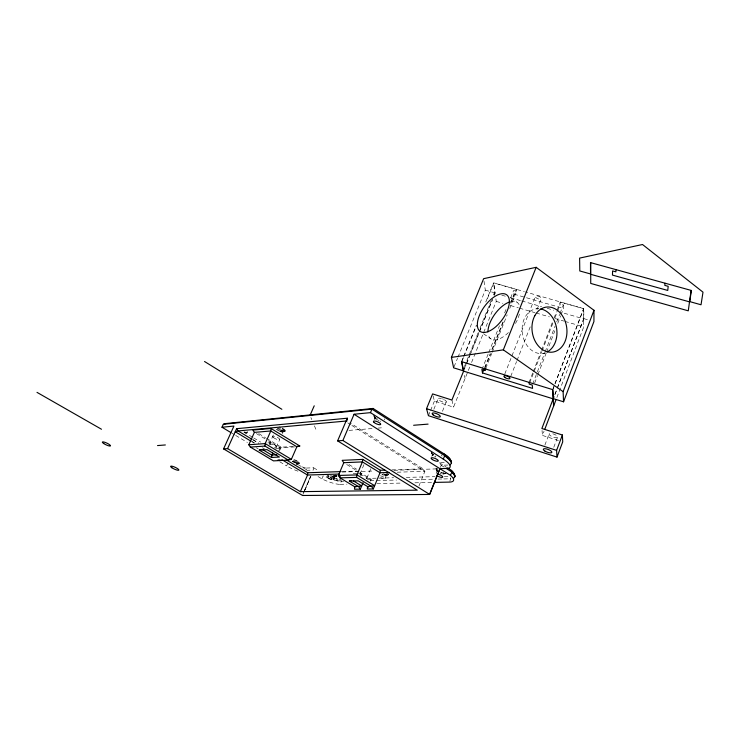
<?xml version="1.0" encoding="UTF-8"?>
<svg xmlns="http://www.w3.org/2000/svg" width="740" height="740" viewBox="0 0 740 740"><rect width="100%" height="100%" fill="white"/><g stroke="black" fill="none" stroke-linecap="round" stroke-linejoin="round"><path stroke-width="0.56" stroke-dasharray="3.7 2.78" d="M333.611 475.561L334.619 476.329L336.672 475.219L337.061 476.079L333.759 477.078L330.715 476.024L330.799 474.756M333.185 479.909L333.333 477.809L327.228 475.579L326.442 477.439L331.529 479.381L337.727 481.009L343.628 481.296M433.141 455.711L432.364 453.824L433.335 454.526L433.788 456.173L432.493 454.573L433.945 454.305M435.999 468.938L437.303 471.556L436.036 468.503L437.155 468.096L437.627 469.789M437.09 471.186L436.036 468.503M306.332 468.059L313.621 467.773L313.39 470.048L306.813 470.289L306.332 468.059L299.598 466.256M442.64 474.035L444.333 473.212L443.121 472.98L441.826 473.877L444.056 473.813L443.445 472.74M278.73 429.616L278.545 430.874L277.704 430.403L277.509 428.941L282.671 431.115L285.492 430.874L281.912 427.766L280.719 429.607L277.241 428.432M331.529 479.381L331.844 477.337M278.878 428.83L279.221 426.629M293.873 459.494L297.332 461.094L299.367 463.148L296.176 464.174L297.147 463.712L293.539 461.547L293.873 459.494L292.735 459.151M329.846 478.789L330.318 476.81M328.144 478.142L328.773 476.218M435.897 455.84L435.499 457.052L434.593 456.636M279.803 429.182L280.571 427.147M553.77 447.312L557.599 437.137M544.88 445.129L549.108 433.954M554.815 394.577L556.841 389.24M557.248 388.176L583.666 318.857L561.54 312.456M555 394.392L557.035 389.055M557.442 387.991L583.86 318.644L583.768 308.673L525.474 291.949M558.45 440.522L542.457 435.435L544.048 431.244M556.878 397.5L583.749 326.867L583.564 308.71L560.273 302.022L556.942 310.606M552.632 389.684L583.564 308.71M552.836 389.749L583.768 308.673M532.68 383.995L544.705 352.934M545.121 351.87L555.074 326.164M556.739 321.882L559.634 314.389M560.051 313.316L563.371 304.75L560.356 303.881L560.273 302.022M534.641 383.061L537.527 375.596M537.934 374.532L546.185 353.211M546.601 352.147L554.852 330.826M557.738 323.361L560.624 315.897M561.04 314.833L563.51 308.432L563.371 304.75M294.335 461.853L295.066 459.956M529.045 382.441L532.791 372.793M533.207 371.721L541.125 351.352M541.541 350.279L552.364 322.4M554.029 318.108L556.526 311.679M529.627 383.052L541.671 352.027M542.087 350.954L553.298 322.067M554.954 317.793L557.035 312.437M557.451 311.374L560.356 303.881M510.739 376.373L516.594 361.49M517.02 360.426L530.821 325.332M537.092 309.385L541.273 298.747A3.154 1.295 20.5 0 0 537.499 295.991A3.154 1.295 20.5 0 0 536.324 297.933A3.154 1.295 20.5 0 0 541.273 298.747M382.71 474.951L383.154 473.813L386.789 474.895L388.667 474.58L385.725 475.709L381.877 474.562M504.819 373.931L535.455 296.37M449.763 481.268L450.753 478.78L450.272 477.106M481.916 369.575L488.345 353.544M488.77 352.471L499.482 325.739M504.625 312.909L506.771 307.562M510.628 297.943L513.625 290.45L516.585 291.301L508.88 310.569M484.617 367.632L490.158 353.794M491.86 349.53L502.941 321.854M510.618 302.688L514.023 294.168L513.625 290.45M485.052 367.725L490.629 353.785M492.35 349.493L504.365 319.458M510.813 303.372L516.39 289.433L493.793 282.948L486.43 301.05M485.755 368.354L491.749 353.378M492.183 352.305L507.168 314.851M436.119 473.397L437.377 470.714L436.434 468.217M440.411 467.365L441.243 465.293L439.412 462.768L445.887 462.519M418.951 485.986L424.88 471.325L423.067 468.799L349.918 422.799M431.799 456.284L432.493 454.573M433.122 395.956L434.426 401.071L453.518 407.148L469.835 366.763M471.565 362.48L496.235 301.402L495.837 298.35M461.538 361.629L463.268 357.365M463.703 356.301L476.264 325.406M485.791 301.966L493.58 282.791L524.383 291.634M462.186 360.713L463.481 357.513M463.915 356.449L476.477 325.554M442.455 411.311L446.312 401.82M464.507 366.383L478.345 332.242M480.075 327.968L490.888 301.291M493.488 294.89L494.348 292.753M464.23 368.705L465.96 364.432M466.385 363.368L478.928 332.417M479.363 331.344L492.331 299.33M494.061 295.057L494.93 292.92L493.58 282.791M463.61 371.147L466.2 364.746M466.635 363.673L469.66 356.208M470.094 355.144L479.168 332.732M479.594 331.668L492.562 299.654M494.292 295.389L495.162 293.253L493.793 282.948M433.844 409.257L438.145 398.731M454.064 366.763L457.533 358.253M457.968 357.189L485.31 290.145L483.941 280.756M428.442 415.704L430.153 411.523M430.578 410.478L434.426 401.071M385.068 478.604L386.363 475.191L384.338 473.609M370.536 481.204L371.295 479.363L361.916 473.618L356.171 473.804M366.864 478.17L370.87 468.577M359.992 474.026L364.015 464.443M360.269 475.459L361.157 473.35L360.056 471.769M361.148 475.469L361.916 473.618M374.135 419.599L375.569 417.508M318.006 476.532L321.854 478.845A17.427 4.412 23.3 0 0 340.067 484.321L341.325 481.352L340.714 479.104M333.611 479.881L334.619 476.329M321.854 478.845L323.112 475.894L326.442 477.439M327.459 477.263L328.736 474.285M303.696 492.359L310.717 476.051M302.919 494.357L304.288 491.184M304.741 490.13L310.661 476.384M304.788 490.398L310.93 476.125M297.943 471.177A17.288 4.348 23.6 0 1 286.63 465.895L287.906 462.972M276.316 447.275L279.757 439.495M282.329 433.677L283.106 431.411L280.719 429.607M278.712 450.947L280.062 447.876L281.219 447.2L293.234 446.414M279.674 450.531L280.589 448.44L271.016 442.668L264.929 443.103M331.502 476.384L331.973 475.302M269.184 444.268L273.495 434.556M270.082 444.759L271.016 442.668M280.062 430.236L279.452 431.291L282.014 432.04L285.252 431.198M245.486 433.159L247.65 432.428M295.121 462.213L296.25 460.502M283.013 431.957L285.492 430.874M443.121 472.98L441.78 472.592L440.938 473.618L440.023 473.276M383.561 475.274L384.439 474.303M332.306 476.699L333.185 475.774L336.774 476.32M281.561 430.079L283.133 428.442M295.834 462.602L297.332 461.094M280.377 431.642L281.404 430.745M334.693 477.069L337.061 476.079M385.725 475.709L386.373 475.459M282.273 430.55L284.169 429.144M296.435 463L298.229 461.695M334.193 475.959L336.043 474.654M385.697 474.451L387.668 473.064M384.393 475.515L385.679 474.673M333.074 476.939L334.341 476.125M282.8 431.013L284.937 429.811M296.888 463.379L298.904 462.26M281.246 431.901L282.671 431.115M386.132 474.849L388.315 473.655L388.657 474.174L386.363 475.191M385.124 475.663L386.789 474.895M333.759 477.078L335.368 476.347M244.755 431.938L245.523 432.687L247.715 431.716M283.106 431.411L285.39 430.403M297.147 463.712L299.293 462.759M334.85 476.652L337.024 475.7M282.014 432.04L283.79 431.318M443.306 474.072L445.341 473.276M444.056 473.813L446.47 472.879M297.193 463.971L299.367 463.148M334.304 477.124L336.2 476.412M443.787 473.998L446.072 473.165M296.694 464.211L298.618 463.508M386.151 475.635L388.334 474.849M297.045 464.137L299.145 463.407M282.615 432.058L284.669 431.346M536.269 308.839L538.47 308.46M543.067 353.387L545.278 353.091M348.984 430.393L373.608 428.442M378.085 428.09L381.442 427.822M294.613 446.923L280.062 447.876L268.204 440.716M275.483 448.773L280.589 448.44M447.839 465.044L441.243 465.293L444.139 467.125M342.259 471.574L357.216 471.065M391.895 469.872L423.067 468.799M342.176 472.065L374.412 470.973M393.985 470.316L437.729 468.836M353.165 473.6L358.872 473.415M397.269 472.203L424.88 471.325L351.685 425.334M366.032 478.447L393.652 477.735M406.306 477.402L435.074 476.652M444.278 476.412L450.031 476.264M367.336 479.465L371.295 479.363M370.12 480.676L396.612 480.047M409.285 479.751L433.474 479.187M438.08 479.076L442.687 478.965M443.843 478.937L450.753 478.78M340.067 484.321L346.977 484.173M376.901 483.572L402.227 483.063M414.89 482.804L433.316 482.434M247.16 432.567L244.283 432.012M333.333 477.809L338.643 478.993L339.05 481.213M379.944 421.097L380.767 421.245M292.124 461.187L293.539 461.547M297.832 463.462L295.713 462.925M514.023 294.168L563.51 308.432M485.31 290.145L494.93 292.92M583.86 318.644L587.884 319.8M501.794 295.177L506.225 296.453M510.646 297.73L520.609 300.616M521.709 300.93L541.625 306.693M547.156 308.293L553.798 310.217M496.235 301.402L502.885 303.335M510.637 305.592L518.389 307.849M519.499 308.173L535.011 312.687M536.112 313.002L549.404 316.877M554.945 318.487L563.806 321.068M564.916 321.391L583.749 326.867M378.075 420.486L379.028 420.847M440.402 472.074L441.78 472.592M294.52 462.463L292.272 461.335M330.003 475.626L330.715 476.024M376.309 419.58L377.141 420.061L377.187 418.664L375.939 417.952L376.309 419.58L375.624 419.09L373.774 415.871M231.777 433.094L234.71 434.852M235.69 435.444L247.447 442.464M256.262 447.737L258.223 448.912M279.776 461.788L286.63 465.895M252.784 439.523L258.713 443.084M252.803 439.773L258.686 443.315M251.702 441.281L254.643 443.038M262.469 447.728L264.421 448.903M252.062 441.808L254.051 443.001M243.821 432.012L252.719 437.358M253.709 437.95L260.628 442.104M292.263 461.122L308.081 470.621M258.723 433.621L265.568 437.756M266.548 438.348L281.219 447.2M313.621 467.773L318.514 470.723M256.354 433.566L267.223 440.124M348.901 464.48L356.615 469.206M346.681 464.489L359.224 472.166M347.782 422.882L350.714 424.723M439.412 462.768L446.627 467.356M483.507 333.749L490.611 338.707M510.933 297.878L517.103 302.318M277 429.931L276.159 429.071M436.322 469.493L436.97 470.122M441.179 454.897L442.178 456.145M384.319 418.803L384.717 419.95M431.346 452.575L432.475 454.878M431.679 453.158L432.687 455.267M374.172 416.509L375.134 418.618M431.383 452.112L432.123 453.75M373.756 415.362L374.875 418.202M310.883 417.526L311.762 419.608M314.417 425.842L316.618 431.041M374.912 417.212L375.624 419.09M374.107 415.011L375.097 417.628M339.725 479.085L340.252 481.324M451.909 400.026L453.518 407.148M464.443 375.374L465.072 378.547M337.44 478.808L337.727 481.009M516.39 289.433L516.585 291.301M542.041 430.486L542.457 435.435M336.154 478.549L336.302 480.723M334.776 478.216L334.776 480.352M380.517 475.802A3.543 0.944 22.7 0 1 384.56 477.735A3.543 0.944 22.7 0 1 384.051 478.835A3.543 0.944 22.7 0 1 379.833 477.282M269.351 444.056A3.876 0.999 23.9 0 1 275.049 445.878A3.876 0.999 23.9 0 1 274.392 447.404M359.779 474.895A3.968 1.036 22.9 0 1 364.977 476.329A3.968 1.036 22.9 0 1 366.171 478.447M552.798 433.797A4.533 1.489 20.4 0 1 557.442 437.349A4.533 1.489 20.4 0 1 550.468 435.758A4.533 1.489 20.4 0 1 551.716 433.548M444.5 399.804A4.375 1.434 22 0 1 444.925 402.384A4.375 1.434 22 0 1 438.561 399.656A4.375 1.434 22 0 1 441.419 398.49M442.483 398.842A4.375 1.434 22 0 1 443.538 399.286M545.26 352.823A22.533 17.307 81.5 0 1 522.422 333.786A22.533 17.307 81.5 0 1 538.535 308.71M519.406 314.111A22.505 11.193 -53.9 0 1 514.161 325.563M508.426 332.547A22.505 11.193 -53.9 0 1 488.067 333.86M510.739 301.624A22.505 11.193 -53.9 0 1 519.064 304.584M328.144 478.197A3.339 0.842 23.2 0 0 333.425 480.038A3.339 0.842 23.2 0 0 330.04 477.466A3.339 0.842 23.2 0 0 328.144 478.197M273.56 437.654A3.866 1.018 23.9 0 0 279.591 439.708A3.866 1.018 23.9 0 0 275.447 436.6A3.866 1.018 23.9 0 0 273.56 437.654"/><path stroke-width="1.11" d="M590.724 262.765L590.724 283.429L688.265 310.828L691.095 290.496M593.98 310.3L593.924 321.549L563.556 401.802L553.372 398.657L552.826 389.666L461.538 361.629L463.36 370.832L453.629 367.826L451.409 357.392L483.636 278.675L536.158 267.316L593.98 310.3L563.112 391.664L563.556 401.802M615.957 269.739L615.884 271.839L612.591 270.923L612.461 275.095L667.748 290.441L668.183 286.315L664.807 285.381L665.02 283.291M288.406 460.132L264.994 446.081L265.188 443.593L270.803 430.967L270.997 428.469L252.858 430.088L254.375 432.382L248.816 444.768L250.342 447.08L273.467 460.881L288.406 460.132L291.357 459.337L296.851 446.784L299.793 445.98L270.997 428.469M271.515 457.468L259.231 450.124L267.029 449.633L279.387 457.043L271.515 457.468L272.625 452.982M286.167 459.799L307.766 472.758L307.535 475.043L300.366 491.647L227.569 448.616L223.563 448.893L233.933 426.064L221.982 427.239L223.332 424.279L226.116 423.521L373.08 408.452L444.194 453.971C447.265 455.812 454.379 461.612 450.031 464.97M450.382 461.15L449.976 459.17M347.097 420.043L347.31 418.211L236.597 428.691L227.569 448.616M384.967 470.113L380.341 470.27L362.73 459.383L342.148 460.345L343.786 462.713L338.374 475.459L340.012 477.855L354.793 486.8L354.497 489.223L360.352 489.14L363.026 482.73M380.341 470.27L380.009 472.749L373.293 488.946L371.6 486.513L356.643 477.402L356.957 474.904L362.415 461.899L362.73 459.383M360.352 489.14L358.697 486.735L349.326 481.055L358.16 480.843L367.586 486.578L367.271 489.038L373.293 488.946M447.534 467.93C450.447 469.225 457.551 474.84 453.731 478.234M461.751 361.777L463.61 371.147L451.909 400.026L432.604 393.911L426.536 408.693L428.442 415.704L557.007 457.098L556.6 450.373L562.382 435L541.874 428.516L554.001 396.705M557.007 457.098L562.715 441.882L562.382 435M544.853 429.144L556.064 399.646M434.463 482.406L449.43 482.101A19.656 5.522 22 0 0 450.493 475.385L451.844 472.018L451.141 470.224M451.409 357.392L503.339 349.854L536.158 267.316M529.045 382.441L529.211 384.125L532.264 385.059L532.578 388.389L482.48 372.951L483.766 369.76M482.48 372.951L481.916 369.575L484.904 370.5L485.755 368.354M223.563 448.893L302.595 495.486L429.718 494.45L440.004 468.67L448.671 468.374A20.137 5.809 22.1 0 0 443.315 459.115L444.703 455.664L444.194 453.971M347.31 418.211L337.607 440.864L342.879 440.494L429.579 494.366L439.995 468.411M367.604 488.224L368.279 486.615M342.879 440.494L354.081 414.252L370.463 412.643L371.952 409.137L373.08 408.452M309.995 415.445L314.223 405.798M259.231 450.124L261.183 449.596M349.326 481.055L351.324 480.519M223.332 424.279L371.952 409.137L444.703 455.664L451.067 461.39M346.995 420.958L238.077 430.939L235.228 431.725L251.073 441.216M254.375 432.382L270.803 430.967L296.851 446.784M157.537 445.572L165.362 444.953M413.614 425.269L428.072 424.122M248.816 444.768L265.188 443.593L291.357 459.337L289.127 459.447M250.342 447.08L264.994 446.081M297.61 446.128L299.793 445.98M276.815 454.758L271.71 455.054L262.154 449.337M277.981 460.012L280.21 459.901M343.786 462.713L362.415 461.899L380.009 472.749L389.212 472.462M307.766 472.758L341.112 471.611M339.475 474.035L307.535 475.043L281.783 459.614M340.012 477.855L356.643 477.402M354.793 486.8L361.684 485.93L353.267 480.815M367.586 486.578L374.634 485.699L356.957 474.904L338.374 475.459L340.317 476.634M300.366 491.647L417.258 490.176L337.607 440.864M590.724 274.318L689.514 301.864M463.61 371.147L553.187 398.842M426.536 408.693L556.6 450.373M37 392.367L101.491 429.246M221.982 427.239L230.797 432.512M251.822 439.19L238.077 430.939L236.597 428.691M204.536 361.509L281.866 409.294M354.081 414.252L450.493 475.385M446.063 468.346L451.844 472.018L454.749 475.459M370.463 412.643L443.315 459.115M503.339 349.854L563.112 391.664M450.309 459.901L451.428 462.186M453.278 472.536L454.323 474.682M453.666 473.239L454.971 476.181M449.457 458.393L451.576 462.916M452.704 471.769L453.694 473.831M454.971 476.819L453.861 473.896M448.745 457.57L449.698 459.614M451.955 470.964L452.862 472.943M447.857 456.71L448.718 458.661M446.803 455.812L447.552 457.681M445.591 454.906L446.202 456.673M484.626 368.798L484.904 370.5M552.632 389.684L553.622 406.066M437.192 474.016A3.774 1.054 22 0 1 441.91 475.922A3.774 1.054 22 0 1 441.78 477.402A3.774 1.054 22 0 1 437.035 475.746M540.811 308.959A22.533 17.307 81.5 0 1 556.637 328.486A22.533 17.307 81.5 0 1 547.36 351.898M487.928 331.936A22.505 11.193 -53.9 0 1 509.777 301.901M691.336 290.459L689.782 301.624L701.03 304.769L703 292.161L642.514 244.514L579.605 258.103L579.79 270.96L590.511 273.948L590.511 262.598L691.336 290.459M432.401 459.577A3.876 1.119 22.1 0 0 438.265 460.983A3.876 1.119 22.1 0 0 433.4 457.894A3.876 1.119 22.1 0 0 432.401 459.577M374.163 422.54A3.95 1.175 22.8 0 0 380.453 424.612A3.95 1.175 22.8 0 0 376.531 421.402A3.95 1.175 22.8 0 0 374.163 422.54M171.865 467.736A4.551 0.99 24.6 0 0 178.775 470.196A4.551 0.99 24.6 0 0 173.567 466.653A4.551 0.99 24.6 0 0 171.865 467.736M103.748 443.556A4.496 0.953 25.2 0 0 110.427 445.933A4.496 0.953 25.2 0 0 105.08 442.372A4.496 0.953 25.2 0 0 103.748 443.556M490.509 330.475A22.607 11.054 -54 0 0 508.445 296.943A22.607 11.054 -54 0 0 481.13 311.808A22.607 11.054 -54 0 0 490.509 330.475M534.807 315.739A22.736 17.381 81.5 0 0 548.451 352.027A22.736 17.381 81.5 0 0 565.092 321.049A22.736 17.381 81.5 0 0 534.807 315.739M504.921 377.511A3.21 1.138 21 0 0 509.906 378.501A3.21 1.138 21 0 0 506.012 375.818A3.21 1.138 21 0 0 504.921 377.511M544.982 451.141A4.551 1.443 20.5 0 0 551.855 452.399A4.551 1.443 20.5 0 0 545.954 448.829A4.551 1.443 20.5 0 0 544.982 451.141M433.15 414.9A4.385 1.388 22.1 0 0 440.106 416.888A4.385 1.388 22.1 0 0 435.407 413.272A4.385 1.388 22.1 0 0 433.15 414.9"/></g></svg>
